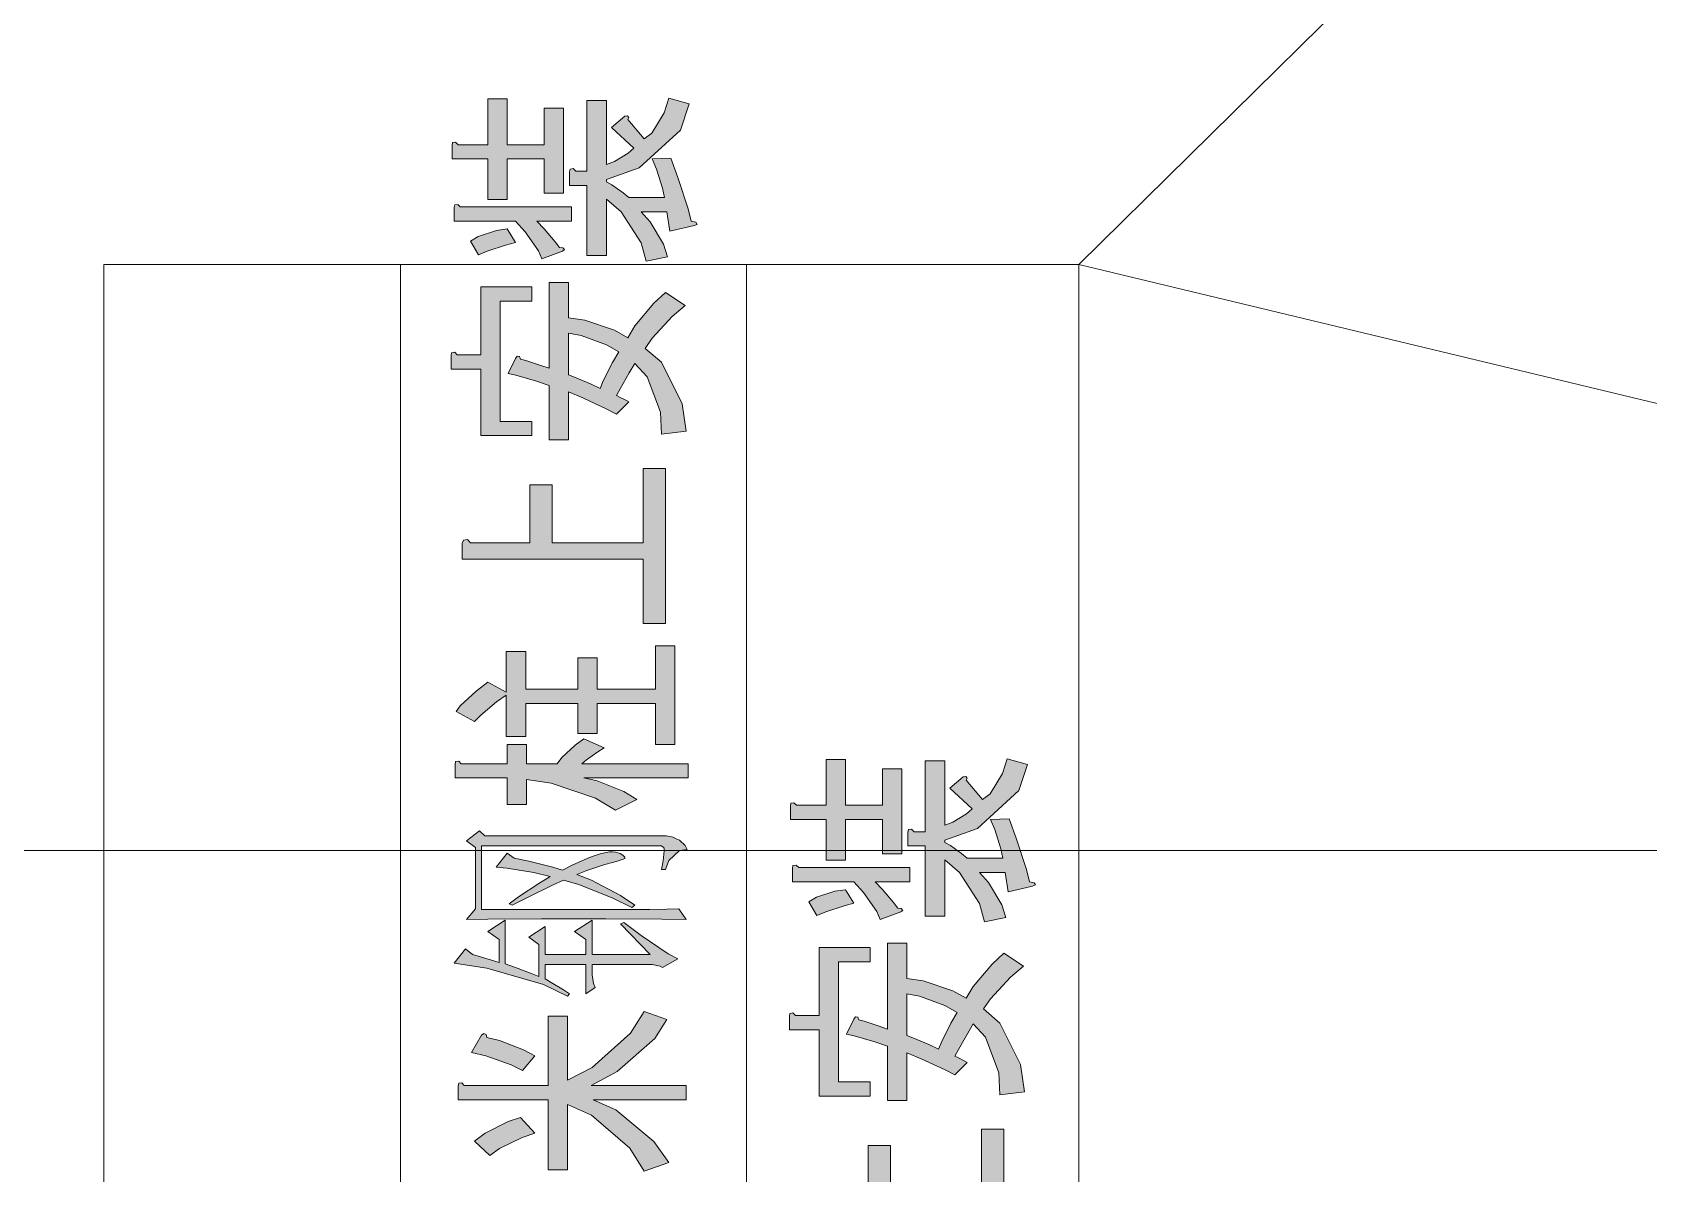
# Model space of a CAD drawing. Header units: millimetres. Extents: x 805 to 6044844, y 120 to 7887884.
# Drawn here: x 5956389 to 5961883, y 7824278 to 7828160 of the extents above; entities that cross this region are included whole.
import ezdxf

# ---------------------------------------------------------------- set-up
doc = ezdxf.new("R2010")
doc.units = ezdxf.units.MM

msp = doc.modelspace()

# ---------------------------------------------------------------- hatches: boundary and pattern name
h = msp.add_hatch(color=0)
h.dxf.hatch_style = 2
h.paths.add_polyline_path([(5957816, 7827775.7), (5957817.6, 7827785.4), (5957827.8, 7827786.5), (5957836.9, 7827777.9), (5957937.3, 7827777.9), (5957937.3, 7827933.5), (5958003.3, 7827933.5), (5958003.3, 7827777.9), (5958128.3, 7827777.9), (5958128.3, 7827902.4), (5958194.3, 7827902.4), (5958194.3, 7827612.6), (5958128.3, 7827612.6), (5958128.3, 7827729.6), (5958003.3, 7827729.6), (5958003.3, 7827591.1), (5957937.3, 7827591.1), (5957937.3, 7827729.6), (5957816, 7827729.6)])
h = msp.add_hatch(color=0)
h.dxf.hatch_style = 2
h.paths.add_polyline_path([(5958559.3, 7827731.7), (5958583.4, 7827666.3), (5958618.3, 7827559.5), (5958628.5, 7827518.1), (5958644.1, 7827514.4), (5958649.4, 7827506.9), (5958638.7, 7827503.6), (5958555.5, 7827483.8), (5958545.3, 7827549.8), (5958458.4, 7827549.8), (5958489.5, 7827515.5), (5958534.6, 7827439.2), (5958548.5, 7827396.3), (5958475.5, 7827381.8), (5958458.4, 7827444.1), (5958390.8, 7827549.8), (5958340.3, 7827593.3), (5958340.3, 7827401.1), (5958274.3, 7827401.1), (5958274.3, 7827639.4), (5958215.3, 7827639.4), (5958215.3, 7827685.6), (5958216.9, 7827695.2), (5958227.6, 7827696.9), (5958236.2, 7827688.3), (5958274.3, 7827688.3), (5958274.3, 7827928.7), (5958340.3, 7827928.7), (5958340.3, 7827710.3), (5958368.2, 7827721), (5958414.9, 7827748.9), (5958434.2, 7827766.1), (5958357.5, 7827836.4), (5958402.6, 7827875.6), (5958411.7, 7827876.6), (5958416.5, 7827870.7), (5958413.3, 7827863.2), (5958468.6, 7827797.7), (5958494.9, 7827817.1), (5958536.7, 7827886.3), (5958552.3, 7827936.2), (5958621.5, 7827916.9), (5958592, 7827827.8), (5958451.4, 7827699), (5958340.3, 7827659.3), (5958340.3, 7827651.8), (5958359.1, 7827641), (5958397.7, 7827614.2), (5958416.5, 7827598.1), (5958538.3, 7827598.1), (5958531.4, 7827629.8), (5958510.4, 7827695.2), (5958496.5, 7827729.6)])
h = msp.add_hatch(color=0)
h.dxf.hatch_style = 2
h.paths.add_polyline_path([(5958180.4, 7827428), (5958192.7, 7827426.9), (5958198.1, 7827421), (5958191.1, 7827416.2), (5958121.3, 7827389.3), (5958109.5, 7827417.2), (5958063.9, 7827481.6), (5958031.2, 7827518.1), (5957822.9, 7827518.1), (5957822.9, 7827564.3), (5957824.6, 7827574), (5957834.8, 7827575), (5957843.3, 7827566.4), (5958222.2, 7827566.4), (5958222.2, 7827518.1), (5958104.2, 7827518.1), (5958128.3, 7827492.4), (5958166.4, 7827447.3)])
h = msp.add_hatch(color=0)
h.dxf.hatch_style = 2
h.paths.add_polyline_path([(5957878.2, 7827450), (5957904.5, 7827465.5), (5957966.8, 7827486.5), (5958003.3, 7827491.3), (5958031.2, 7827445.1), (5957997.9, 7827436.6), (5957935.6, 7827416.2), (5957906.1, 7827403.8)])
h = msp.add_hatch(color=0)
h.dxf.hatch_style = 2
h.paths.add_polyline_path([(5958086.5, 7827294.3), (5958086.5, 7827245.5), (5957979.1, 7827245.5), (5957979.1, 7826837.1), (5958086.5, 7826837.1), (5958086.5, 7826788.8), (5957913.1, 7826788.8), (5957913.1, 7827014.7), (5957812.2, 7827014.7), (5957812.2, 7827060.9), (5957813.8, 7827070.5), (5957824.6, 7827072.2), (5957833.1, 7827063.6), (5957913.1, 7827063.6), (5957913.1, 7827294.3)])
h = msp.add_hatch(color=0)
h.paths.add_polyline_path([(5958031.2, 7827051.2), (5958036.5, 7827058.7), (5958045.1, 7827057.1), (5958048.3, 7827048.5), (5958066.1, 7827043.7), (5958114.4, 7827028.1), (5958145.5, 7827017.4), (5958145.5, 7827308.8), (5958211.5, 7827308.8), (5958211.5, 7827189.7), (5958267.3, 7827181.1), (5958368.2, 7827147.3), (5958413.3, 7827121.5), (5958437.4, 7827161.8), (5958501.8, 7827238.5), (5958541.6, 7827275), (5958607.6, 7827231), (5958564.1, 7827193.4), (5958496.5, 7827120.5), (5958472.3, 7827085), (5958527.6, 7827037.8), (5958597.4, 7826896.7), (5958611.3, 7826803.3), (5958527.6, 7826793.6), (5958524.4, 7826868.8), (5958479.3, 7826989), (5958437.4, 7827034.1), (5958418.1, 7827002.4), (5958387, 7826947.6), (5958375.2, 7826924.6), (5958385.4, 7826919.7), (5958406.3, 7826909), (5958416.5, 7826903.1), (5958375.2, 7826861.8), (5958341.9, 7826878.4), (5958260.3, 7826916.5), (5958211.5, 7826936.9), (5958211.5, 7826774.3), (5958145.5, 7826774.3), (5958145.5, 7826958.9), (5958102.6, 7826973.4), (5958032.8, 7826994.3), (5958007, 7827000.2)])
h.paths.add_polyline_path([(5958382.2, 7827073.2), (5958340.3, 7827097.4), (5958255, 7827129), (5958211.5, 7827136.6), (5958211.5, 7826995.4), (5958232.4, 7826987.9), (5958286.6, 7826964.8), (5958319.4, 7826949.3), (5958329.6, 7826974.5), (5958361.2, 7827036.7)])
h = msp.add_hatch(color=0)
h.dxf.hatch_style = 2
h.paths.add_polyline_path([(5958465.3, 7826368), (5957850.3, 7826368), (5957850.3, 7826421.7), (5957854.1, 7826433.5), (5957868, 7826435.1), (5957878.2, 7826423.8), (5958080, 7826423.8), (5958080, 7826620.8), (5958156.2, 7826620.8), (5958156.2, 7826423.8), (5958465.3, 7826423.8), (5958465.3, 7826676.6), (5958541.6, 7826676.6), (5958541.6, 7826149.1), (5958465.3, 7826149.1)])
h = msp.add_hatch(color=0)
h.dxf.hatch_style = 2
h.paths.add_polyline_path([(5958000, 7825905.9), (5957966.8, 7825882.9), (5957913.1, 7825838.3), (5957892.2, 7825816.3), (5957829.9, 7825850.1), (5957843.3, 7825869.5), (5957897.5, 7825919.4), (5957937.3, 7825950), (5958000, 7825915.6), (5958000, 7826054.6), (5958066.1, 7826054.6), (5958066.1, 7825925.8), (5958243.2, 7825925.8), (5958243.2, 7826032.6), (5958309.2, 7826032.6), (5958309.2, 7825925.8), (5958507.2, 7825925.8), (5958507.2, 7826073.9), (5958572.7, 7826073.9), (5958572.7, 7825738.5), (5958507.2, 7825738.5), (5958507.2, 7825877), (5958309.2, 7825877), (5958309.2, 7825775), (5958243.2, 7825775), (5958243.2, 7825877), (5958066.1, 7825877), (5958066.1, 7825765.3), (5958000, 7825765.3)])
h = msp.add_hatch(color=0)
h.dxf.hatch_style = 2
h.paths.add_polyline_path([(5958371.4, 7825514.7), (5958303.8, 7825555), (5958152.5, 7825607), (5958069.3, 7825619.4), (5958069.3, 7825534), (5958003.3, 7825534), (5958003.3, 7825624.2), (5957826.2, 7825624.2), (5957826.2, 7825670.3), (5957827.8, 7825680), (5957838.5, 7825681.1), (5957847.1, 7825672.5), (5958003.3, 7825672.5), (5958003.3, 7825738.5), (5958069.3, 7825738.5), (5958069.3, 7825672.5), (5958173.4, 7825672.5), (5958189, 7825693.4), (5958234.6, 7825735.8), (5958264.1, 7825757.8), (5958333.3, 7825726.2), (5958310.8, 7825712.7), (5958272.7, 7825685.9), (5958257.1, 7825672.5), (5958618.3, 7825672.5), (5958618.3, 7825624.2), (5958264.1, 7825624.2), (5958309.2, 7825614.5), (5958399.3, 7825578), (5958444.4, 7825551.2)])
h = msp.add_hatch(color=0)
h.dxf.hatch_style = 2
h.paths.add_polyline_path([(5958966.1, 7825528.7), (5958967.7, 7825538.3), (5958977.9, 7825539.9), (5958987, 7825531.3), (5959087.4, 7825531.3), (5959087.4, 7825687), (5959153.4, 7825687), (5959153.4, 7825531.3), (5959278.4, 7825531.3), (5959278.4, 7825655.3), (5959344.4, 7825655.3), (5959344.4, 7825366), (5959278.4, 7825366), (5959278.4, 7825482.5), (5959153.4, 7825482.5), (5959153.4, 7825344), (5959087.4, 7825344), (5959087.4, 7825482.5), (5958966.1, 7825482.5)])
h = msp.add_hatch(color=0)
h.dxf.hatch_style = 2
h.paths.add_polyline_path([(5959709.4, 7825485.2), (5959733.5, 7825419.2), (5959768.4, 7825312.4), (5959778.6, 7825271.1), (5959794.2, 7825267.3), (5959799.5, 7825260.3), (5959789.3, 7825256.6), (5959705.6, 7825237.2), (5959695.4, 7825302.7), (5959608.5, 7825302.7), (5959639.6, 7825268.4), (5959684.7, 7825192.2), (5959698.6, 7825149.8), (5959625.7, 7825134.7), (5959608.5, 7825197), (5959540.9, 7825302.7), (5959490.4, 7825346.2), (5959490.4, 7825154.6), (5959424.4, 7825154.6), (5959424.4, 7825392.9), (5959365.4, 7825392.9), (5959365.4, 7825439), (5959367, 7825448.7), (5959377.7, 7825449.8), (5959386.3, 7825441.2), (5959424.4, 7825441.2), (5959424.4, 7825682.2), (5959490.4, 7825682.2), (5959490.4, 7825463.2), (5959518.3, 7825473.9), (5959565, 7825501.8), (5959584.3, 7825519), (5959507.6, 7825589.3), (5959552.7, 7825628.5), (5959561.8, 7825629.6), (5959566.6, 7825623.7), (5959563.4, 7825616.1), (5959618.7, 7825550.7), (5959645, 7825570), (5959686.8, 7825639.2), (5959702.4, 7825689.1), (5959771.6, 7825669.8), (5959742.1, 7825581.3), (5959601.5, 7825451.9), (5959490.4, 7825412.2), (5959490.4, 7825404.7), (5959509.7, 7825394), (5959547.8, 7825367.1), (5959566.6, 7825351), (5959688.4, 7825351), (5959681.5, 7825382.7), (5959660.5, 7825448.7), (5959646.6, 7825482.5)])
h = msp.add_hatch(color=0)
h.dxf.hatch_style = 2
h.paths.add_polyline_path([(5958611.3, 7825142.8), (5958529.2, 7825143.9), (5958338.7, 7825144.9), (5958229.2, 7825144.9), (5958119.7, 7825144.9), (5957937.3, 7825143.9), (5957864.3, 7825142.8), (5957895.4, 7825179.3), (5957895.4, 7825388.1), (5957864.3, 7825410.1), (5957909.3, 7825444.4), (5957927.1, 7825427.2), (5958531.4, 7825427.2), (5958543.2, 7825427.2), (5958566.8, 7825422.4), (5958578.1, 7825417.6), (5958589.3, 7825412.7), (5958607.6, 7825394.5), (5958614.5, 7825381.1), (5958588.8, 7825377.3), (5958552.3, 7825343.5), (5958541.6, 7825312.9), (5958527.6, 7825312.9), (5958533, 7825341.9), (5958537.3, 7825376.8), (5958536.2, 7825382.1), (5958535.7, 7825387.5), (5958526, 7825393.4), (5958517.4, 7825393.4), (5957916.3, 7825393.4), (5957916.3, 7825176.6), (5958472.3, 7825176.6), (5958487.9, 7825176.6), (5958545.3, 7825178.2), (5958586.6, 7825179.3)])
h = msp.add_hatch(color=0)
h.dxf.hatch_style = 2
h.paths.add_polyline_path([(5958010.2, 7825196.5), (5958041.4, 7825219.5), (5958111.1, 7825265.7), (5958149.2, 7825288.8), (5958093.4, 7825302.2), (5958001.7, 7825317.7), (5957965.2, 7825320.4), (5958003.3, 7825368.7), (5958027.4, 7825351.6), (5958076.3, 7825340.8), (5958157.8, 7825320.4), (5958190.6, 7825310.2), (5958223.8, 7825327.4), (5958277.5, 7825351.6), (5958298.4, 7825359.1), (5958319.4, 7825366.6), (5958350.5, 7825373), (5958361.2, 7825372.5), (5958371.4, 7825372), (5958387, 7825367.7), (5958392.4, 7825363.9), (5958397.7, 7825360.1), (5958402.6, 7825355.3), (5958402.6, 7825350.5), (5958381.6, 7825341.9), (5958361.2, 7825337.1), (5958334.9, 7825330.1), (5958274.3, 7825309.2), (5958239.4, 7825295.7), (5958289.9, 7825276.4), (5958388.6, 7825224.4), (5958437.4, 7825191.6), (5958427.2, 7825184.1), (5958362.8, 7825215.8), (5958246.4, 7825261.9), (5958194.3, 7825276.4), (5958159.4, 7825260.9), (5958072.5, 7825217.9), (5958020.4, 7825191.6)])
h = msp.add_hatch(color=0)
h.dxf.hatch_style = 2
h.paths.add_polyline_path([(5959330.5, 7825180.9), (5959342.8, 7825179.8), (5959348.2, 7825173.9), (5959341.2, 7825169.1), (5959271.4, 7825142.3), (5959259.6, 7825170.2), (5959214, 7825234.6), (5959181.3, 7825271.1), (5958973, 7825271.1), (5958973, 7825317.2), (5958974.7, 7825326.9), (5958984.9, 7825327.9), (5958994, 7825319.9), (5959372.3, 7825319.9), (5959372.3, 7825271.1), (5959254.3, 7825271.1), (5959278.4, 7825245.3), (5959316.5, 7825200.8)])
h = msp.add_hatch(color=0)
h.dxf.hatch_style = 2
h.paths.add_polyline_path([(5959028.3, 7825202.9), (5959054.6, 7825219), (5959116.9, 7825239.4), (5959153.4, 7825244.2), (5959181.3, 7825198.1), (5959148.5, 7825189.5), (5959085.8, 7825169.1), (5959056.2, 7825156.7)])
h = msp.add_hatch(color=0)
h.dxf.hatch_style = 2
h.paths.add_polyline_path([(5958489.5, 7825023.6), (5958388.6, 7825128.3), (5958399.3, 7825133.1), (5958458.4, 7825088), (5958550.1, 7825025.8), (5958583.4, 7825009.2), (5958531.4, 7824979.6), (5958522.8, 7824984.5), (5958496.5, 7824989.8), (5958479.3, 7824989.8), (5958291.5, 7824989.8), (5958291.5, 7824970), (5958291.5, 7824954.4), (5958296.8, 7824924.9), (5958301.7, 7824912), (5958270.5, 7824890), (5958270.5, 7824989.8), (5958132.1, 7824989.8), (5958132.1, 7824941), (5958152.5, 7824928.7), (5958194.3, 7824903.4), (5958215.3, 7824890), (5958208.3, 7824882.5), (5958126.7, 7824921.7), (5957934, 7824977.5), (5957822.9, 7824994.7), (5957861, 7825043), (5957885.7, 7825023.6), (5957904.5, 7825017.7), (5957949.6, 7825004.3), (5957975.9, 7824996.8), (5957975.9, 7825074.6), (5957937.8, 7825101.5), (5957996.8, 7825140.1), (5957996.8, 7824992), (5958031.2, 7824979.6), (5958088.6, 7824958.2), (5958111.1, 7824948.5), (5958111.1, 7825057.5), (5958076.3, 7825082.1), (5958132.1, 7825118.6), (5958132.1, 7825023.6), (5958270.5, 7825023.6), (5958270.5, 7825074.6), (5958232.4, 7825101.5), (5958291.5, 7825140.1), (5958291.5, 7825023.6)])
h = msp.add_hatch(color=0)
h.paths.add_polyline_path([(5959181.3, 7824804.1), (5959186.6, 7824811.7), (5959195.2, 7824810.6), (5959198.5, 7824802), (5959216.2, 7824797.2), (5959264.5, 7824781.1), (5959296.1, 7824770.3), (5959296.1, 7825061.8), (5959362.1, 7825061.8), (5959362.1, 7824942.6), (5959417.4, 7824934.6), (5959518.3, 7824900.2), (5959563.4, 7824875), (5959587.5, 7824914.7), (5959651.9, 7824991.4), (5959691.7, 7825027.9), (5959757.7, 7824983.9), (5959714.2, 7824946.4), (5959646.6, 7824873.4), (5959622.4, 7824838.5), (5959677.7, 7824790.7), (5959747.5, 7824650.1), (5959761.4, 7824556.2), (5959677.7, 7824546.5), (5959674.5, 7824621.7), (5959629.4, 7824742.4), (5959587.5, 7824787.5), (5959568.8, 7824755.8), (5959537.1, 7824701.1), (5959525.3, 7824678), (5959535.5, 7824673.2), (5959556.4, 7824661.9), (5959566.6, 7824656), (5959525.3, 7824614.7), (5959492, 7824631.9), (5959410.4, 7824669.4), (5959362.1, 7824689.8), (5959362.1, 7824527.2), (5959296.1, 7824527.2), (5959296.1, 7824711.8), (5959252.7, 7824726.3), (5959182.9, 7824747.3), (5959157.1, 7824753.2)])
h.paths.add_polyline_path([(5959532.3, 7824826.1), (5959490.4, 7824850.3), (5959405.1, 7824882), (5959362.1, 7824889.5), (5959362.1, 7824748.3), (5959382.5, 7824740.8), (5959436.7, 7824717.7), (5959469.5, 7824702.2), (5959480.2, 7824727.9), (5959511.3, 7824789.7)])
h = msp.add_hatch(color=0)
h.dxf.hatch_style = 2
h.paths.add_polyline_path([(5959237.1, 7825047.3), (5959237.1, 7824999), (5959129.2, 7824999), (5959129.2, 7824590.5), (5959237.1, 7824590.5), (5959237.1, 7824541.7), (5959063.2, 7824541.7), (5959063.2, 7824767.7), (5958962.3, 7824767.7), (5958962.3, 7824813.8), (5958964.5, 7824823.5), (5958974.7, 7824825.1), (5958983.2, 7824816.5), (5959063.2, 7824816.5), (5959063.2, 7825047.3)])
h = msp.add_hatch(color=0)
h.dxf.hatch_style = 2
h.paths.add_polyline_path([(5958611.3, 7824529.9), (5958295.2, 7824529.9), (5958373, 7824495), (5958501.8, 7824387.7), (5958552.3, 7824316.3), (5958468.6, 7824286.8), (5958420.3, 7824364.6), (5958289.9, 7824477.8), (5958208.3, 7824513.3), (5958208.3, 7824291.6), (5958142.3, 7824291.6), (5958142.3, 7824529.9), (5957836.9, 7824529.9), (5957836.9, 7824576.1), (5957838.5, 7824586.3), (5957848.7, 7824587.3), (5957857.3, 7824578.7), (5958142.3, 7824578.7), (5958142.3, 7824814.3), (5958208.3, 7824814.3), (5958208.3, 7824595.9), (5958291.5, 7824639.4), (5958421.9, 7824756.4), (5958468.6, 7824829.4), (5958545.3, 7824802.5), (5958505.1, 7824738.1), (5958376.8, 7824626), (5958288.2, 7824578.7), (5958611.3, 7824578.7)])
h = msp.add_hatch(color=0)
h.dxf.hatch_style = 2
h.paths.add_polyline_path([(5958055.3, 7824629.7), (5958017.2, 7824649), (5957930.3, 7824679.6), (5957882, 7824690.4), (5957916.3, 7824748.9), (5957923.3, 7824754.8), (5957931.9, 7824751.6), (5957934, 7824741.4), (5957977.5, 7824731.7), (5958059.1, 7824700), (5958097.2, 7824678.6)])
h = msp.add_hatch(color=0)
h.dxf.hatch_style = 2
h.paths.add_polyline_path([(5957892.2, 7824389.3), (5957928.7, 7824415.6), (5958007, 7824455.8), (5958048.3, 7824469.3), (5958097.2, 7824415.6), (5958053.7, 7824401.1), (5957977.5, 7824363.5), (5957944.2, 7824340.5)])
h = msp.add_hatch(color=0)
h.dxf.hatch_style = 2
h.paths.add_polyline_path([(5959615.5, 7824121), (5959001, 7824121), (5959001, 7824174.6), (5959004.2, 7824187), (5959018.1, 7824188), (5959028.3, 7824176.8), (5959230.1, 7824176.8), (5959230.1, 7824373.7), (5959306.3, 7824373.7), (5959306.3, 7824176.8), (5959615.5, 7824176.8), (5959615.5, 7824430.1), (5959691.7, 7824430.1), (5959691.7, 7823902.5), (5959615.5, 7823902.5)])

# ---------------------------------------------------------------- linework, layer by layer
at = {"color": 0, "lineweight": 0}
for points in [[(5959946.6, 7827371.1), (5965644, 7832985.8)], [(5957640.5, 7820188.2), (5957640.5, 7827371.1)], [(5958816.9, 7820188.2), (5958816.9, 7827371.1)], [(5959946.6, 7820188.2), (5959946.6, 7827371.1)], [(5965697.7, 7825987.5), (5959946.6, 7827371.1)], [(5992399.6, 7825377.9), (5937904.6, 7825377.9)]]:
    msp.add_lwpolyline(points, dxfattribs=at)
for points in [[(5957816, 7827775.7), (5957817.6, 7827785.4), (5957827.8, 7827786.5), (5957836.9, 7827777.9), (5957937.3, 7827777.9), (5957937.3, 7827933.5), (5958003.3, 7827933.5), (5958003.3, 7827777.9), (5958128.3, 7827777.9), (5958128.3, 7827902.4), (5958194.3, 7827902.4), (5958194.3, 7827612.6), (5958128.3, 7827612.6), (5958128.3, 7827729.6), (5958003.3, 7827729.6), (5958003.3, 7827591.1), (5957937.3, 7827591.1), (5957937.3, 7827729.6), (5957816, 7827729.6)], [(5958559.3, 7827731.7), (5958583.4, 7827666.3), (5958618.3, 7827559.5), (5958628.5, 7827518.1), (5958644.1, 7827514.4), (5958649.4, 7827506.9), (5958638.7, 7827503.6), (5958555.5, 7827483.8), (5958545.3, 7827549.8), (5958458.4, 7827549.8), (5958489.5, 7827515.5), (5958534.6, 7827439.2), (5958548.5, 7827396.3), (5958475.5, 7827381.8), (5958458.4, 7827444.1), (5958390.8, 7827549.8), (5958340.3, 7827593.3), (5958340.3, 7827401.1), (5958274.3, 7827401.1), (5958274.3, 7827639.4), (5958215.3, 7827639.4), (5958215.3, 7827685.6), (5958216.9, 7827695.2), (5958227.6, 7827696.9), (5958236.2, 7827688.3), (5958274.3, 7827688.3), (5958274.3, 7827928.7), (5958340.3, 7827928.7), (5958340.3, 7827710.3), (5958368.2, 7827721), (5958414.9, 7827748.9), (5958434.2, 7827766.1), (5958357.5, 7827836.4), (5958402.6, 7827875.6), (5958411.7, 7827876.6), (5958416.5, 7827870.7), (5958413.3, 7827863.2), (5958468.6, 7827797.7), (5958494.9, 7827817.1), (5958536.7, 7827886.3), (5958552.3, 7827936.2), (5958621.5, 7827916.9), (5958592, 7827827.8), (5958451.4, 7827699), (5958340.3, 7827659.3), (5958340.3, 7827651.8), (5958359.1, 7827641), (5958397.7, 7827614.2), (5958416.5, 7827598.1), (5958538.3, 7827598.1), (5958531.4, 7827629.8), (5958510.4, 7827695.2), (5958496.5, 7827729.6)], [(5958180.4, 7827428), (5958192.7, 7827426.9), (5958198.1, 7827421), (5958191.1, 7827416.2), (5958121.3, 7827389.3), (5958109.5, 7827417.2), (5958063.9, 7827481.6), (5958031.2, 7827518.1), (5957822.9, 7827518.1), (5957822.9, 7827564.3), (5957824.6, 7827574), (5957834.8, 7827575), (5957843.3, 7827566.4), (5958222.2, 7827566.4), (5958222.2, 7827518.1), (5958104.2, 7827518.1), (5958128.3, 7827492.4), (5958166.4, 7827447.3)], [(5957878.2, 7827450), (5957904.5, 7827465.5), (5957966.8, 7827486.5), (5958003.3, 7827491.3), (5958031.2, 7827445.1), (5957997.9, 7827436.6), (5957935.6, 7827416.2), (5957906.1, 7827403.8)], [(5956632.1, 7820188.2), (5956632.1, 7827371.1), (5959946.6, 7827371.1), (5959946.6, 7820188.2)], [(5958086.5, 7827294.3), (5958086.5, 7827245.5), (5957979.1, 7827245.5), (5957979.1, 7826837.1), (5958086.5, 7826837.1), (5958086.5, 7826788.8), (5957913.1, 7826788.8), (5957913.1, 7827014.7), (5957812.2, 7827014.7), (5957812.2, 7827060.9), (5957813.8, 7827070.5), (5957824.6, 7827072.2), (5957833.1, 7827063.6), (5957913.1, 7827063.6), (5957913.1, 7827294.3)], [(5958031.2, 7827051.2), (5958036.5, 7827058.7), (5958045.1, 7827057.1), (5958048.3, 7827048.5), (5958066.1, 7827043.7), (5958114.4, 7827028.1), (5958145.5, 7827017.4), (5958145.5, 7827308.8), (5958211.5, 7827308.8), (5958211.5, 7827189.7), (5958267.3, 7827181.1), (5958368.2, 7827147.3), (5958413.3, 7827121.5), (5958437.4, 7827161.8), (5958501.8, 7827238.5), (5958541.6, 7827275), (5958607.6, 7827231), (5958564.1, 7827193.4), (5958496.5, 7827120.5), (5958472.3, 7827085), (5958527.6, 7827037.8), (5958597.4, 7826896.7), (5958611.3, 7826803.3), (5958527.6, 7826793.6), (5958524.4, 7826868.8), (5958479.3, 7826989), (5958437.4, 7827034.1), (5958418.1, 7827002.4), (5958387, 7826947.6), (5958375.2, 7826924.6), (5958385.4, 7826919.7), (5958406.3, 7826909), (5958416.5, 7826903.1), (5958375.2, 7826861.8), (5958341.9, 7826878.4), (5958260.3, 7826916.5), (5958211.5, 7826936.9), (5958211.5, 7826774.3), (5958145.5, 7826774.3), (5958145.5, 7826958.9), (5958102.6, 7826973.4), (5958032.8, 7826994.3), (5958007, 7827000.2)], [(5958382.2, 7827073.2), (5958340.3, 7827097.4), (5958255, 7827129), (5958211.5, 7827136.6), (5958211.5, 7826995.4), (5958232.4, 7826987.9), (5958286.6, 7826964.8), (5958319.4, 7826949.3), (5958329.6, 7826974.5), (5958361.2, 7827036.7)], [(5958465.3, 7826368), (5957850.3, 7826368), (5957850.3, 7826421.7), (5957854.1, 7826433.5), (5957868, 7826435.1), (5957878.2, 7826423.8), (5958080, 7826423.8), (5958080, 7826620.8), (5958156.2, 7826620.8), (5958156.2, 7826423.8), (5958465.3, 7826423.8), (5958465.3, 7826676.6), (5958541.6, 7826676.6), (5958541.6, 7826149.1), (5958465.3, 7826149.1)], [(5958000, 7825905.9), (5957966.8, 7825882.9), (5957913.1, 7825838.3), (5957892.2, 7825816.3), (5957829.9, 7825850.1), (5957843.3, 7825869.5), (5957897.5, 7825919.4), (5957937.3, 7825950), (5958000, 7825915.6), (5958000, 7826054.6), (5958066.1, 7826054.6), (5958066.1, 7825925.8), (5958243.2, 7825925.8), (5958243.2, 7826032.6), (5958309.2, 7826032.6), (5958309.2, 7825925.8), (5958507.2, 7825925.8), (5958507.2, 7826073.9), (5958572.7, 7826073.9), (5958572.7, 7825738.5), (5958507.2, 7825738.5), (5958507.2, 7825877), (5958309.2, 7825877), (5958309.2, 7825775), (5958243.2, 7825775), (5958243.2, 7825877), (5958066.1, 7825877), (5958066.1, 7825765.3), (5958000, 7825765.3)], [(5958371.4, 7825514.7), (5958303.8, 7825555), (5958152.5, 7825607), (5958069.3, 7825619.4), (5958069.3, 7825534), (5958003.3, 7825534), (5958003.3, 7825624.2), (5957826.2, 7825624.2), (5957826.2, 7825670.3), (5957827.8, 7825680), (5957838.5, 7825681.1), (5957847.1, 7825672.5), (5958003.3, 7825672.5), (5958003.3, 7825738.5), (5958069.3, 7825738.5), (5958069.3, 7825672.5), (5958173.4, 7825672.5), (5958189, 7825693.4), (5958234.6, 7825735.8), (5958264.1, 7825757.8), (5958333.3, 7825726.2), (5958310.8, 7825712.7), (5958272.7, 7825685.9), (5958257.1, 7825672.5), (5958618.3, 7825672.5), (5958618.3, 7825624.2), (5958264.1, 7825624.2), (5958309.2, 7825614.5), (5958399.3, 7825578), (5958444.4, 7825551.2)], [(5958966.1, 7825528.7), (5958967.7, 7825538.3), (5958977.9, 7825539.9), (5958987, 7825531.3), (5959087.4, 7825531.3), (5959087.4, 7825687), (5959153.4, 7825687), (5959153.4, 7825531.3), (5959278.4, 7825531.3), (5959278.4, 7825655.3), (5959344.4, 7825655.3), (5959344.4, 7825366), (5959278.4, 7825366), (5959278.4, 7825482.5), (5959153.4, 7825482.5), (5959153.4, 7825344), (5959087.4, 7825344), (5959087.4, 7825482.5), (5958966.1, 7825482.5)], [(5959709.4, 7825485.2), (5959733.5, 7825419.2), (5959768.4, 7825312.4), (5959778.6, 7825271.1), (5959794.2, 7825267.3), (5959799.5, 7825260.3), (5959789.3, 7825256.6), (5959705.6, 7825237.2), (5959695.4, 7825302.7), (5959608.5, 7825302.7), (5959639.6, 7825268.4), (5959684.7, 7825192.2), (5959698.6, 7825149.8), (5959625.7, 7825134.7), (5959608.5, 7825197), (5959540.9, 7825302.7), (5959490.4, 7825346.2), (5959490.4, 7825154.6), (5959424.4, 7825154.6), (5959424.4, 7825392.9), (5959365.4, 7825392.9), (5959365.4, 7825439), (5959367, 7825448.7), (5959377.7, 7825449.8), (5959386.3, 7825441.2), (5959424.4, 7825441.2), (5959424.4, 7825682.2), (5959490.4, 7825682.2), (5959490.4, 7825463.2), (5959518.3, 7825473.9), (5959565, 7825501.8), (5959584.3, 7825519), (5959507.6, 7825589.3), (5959552.7, 7825628.5), (5959561.8, 7825629.6), (5959566.6, 7825623.7), (5959563.4, 7825616.1), (5959618.7, 7825550.7), (5959645, 7825570), (5959686.8, 7825639.2), (5959702.4, 7825689.1), (5959771.6, 7825669.8), (5959742.1, 7825581.3), (5959601.5, 7825451.9), (5959490.4, 7825412.2), (5959490.4, 7825404.7), (5959509.7, 7825394), (5959547.8, 7825367.1), (5959566.6, 7825351), (5959688.4, 7825351), (5959681.5, 7825382.7), (5959660.5, 7825448.7), (5959646.6, 7825482.5)], [(5958611.3, 7825142.8), (5958529.2, 7825143.9), (5958338.7, 7825144.9), (5958229.2, 7825144.9), (5958119.7, 7825144.9), (5957937.3, 7825143.9), (5957864.3, 7825142.8), (5957895.4, 7825179.3), (5957895.4, 7825388.1), (5957864.3, 7825410.1), (5957909.3, 7825444.4), (5957927.1, 7825427.2), (5958531.4, 7825427.2), (5958543.2, 7825427.2), (5958566.8, 7825422.4), (5958578.1, 7825417.6), (5958589.3, 7825412.7), (5958607.6, 7825394.5), (5958614.5, 7825381.1), (5958588.8, 7825377.3), (5958552.3, 7825343.5), (5958541.6, 7825312.9), (5958527.6, 7825312.9), (5958533, 7825341.9), (5958537.3, 7825376.8), (5958536.2, 7825382.1), (5958535.7, 7825387.5), (5958526, 7825393.4), (5958517.4, 7825393.4), (5957916.3, 7825393.4), (5957916.3, 7825176.6), (5958472.3, 7825176.6), (5958487.9, 7825176.6), (5958545.3, 7825178.2), (5958586.6, 7825179.3)], [(5958010.2, 7825196.5), (5958041.4, 7825219.5), (5958111.1, 7825265.7), (5958149.2, 7825288.8), (5958093.4, 7825302.2), (5958001.7, 7825317.7), (5957965.2, 7825320.4), (5958003.3, 7825368.7), (5958027.4, 7825351.6), (5958076.3, 7825340.8), (5958157.8, 7825320.4), (5958190.6, 7825310.2), (5958223.8, 7825327.4), (5958277.5, 7825351.6), (5958298.4, 7825359.1), (5958319.4, 7825366.6), (5958350.5, 7825373), (5958361.2, 7825372.5), (5958371.4, 7825372), (5958387, 7825367.7), (5958392.4, 7825363.9), (5958397.7, 7825360.1), (5958402.6, 7825355.3), (5958402.6, 7825350.5), (5958381.6, 7825341.9), (5958361.2, 7825337.1), (5958334.9, 7825330.1), (5958274.3, 7825309.2), (5958239.4, 7825295.7), (5958289.9, 7825276.4), (5958388.6, 7825224.4), (5958437.4, 7825191.6), (5958427.2, 7825184.1), (5958362.8, 7825215.8), (5958246.4, 7825261.9), (5958194.3, 7825276.4), (5958159.4, 7825260.9), (5958072.5, 7825217.9), (5958020.4, 7825191.6)], [(5959330.5, 7825180.9), (5959342.8, 7825179.8), (5959348.2, 7825173.9), (5959341.2, 7825169.1), (5959271.4, 7825142.3), (5959259.6, 7825170.2), (5959214, 7825234.6), (5959181.3, 7825271.1), (5958973, 7825271.1), (5958973, 7825317.2), (5958974.7, 7825326.9), (5958984.9, 7825327.9), (5958994, 7825319.9), (5959372.3, 7825319.9), (5959372.3, 7825271.1), (5959254.3, 7825271.1), (5959278.4, 7825245.3), (5959316.5, 7825200.8)], [(5959028.3, 7825202.9), (5959054.6, 7825219), (5959116.9, 7825239.4), (5959153.4, 7825244.2), (5959181.3, 7825198.1), (5959148.5, 7825189.5), (5959085.8, 7825169.1), (5959056.2, 7825156.7)], [(5958489.5, 7825023.6), (5958388.6, 7825128.3), (5958399.3, 7825133.1), (5958458.4, 7825088), (5958550.1, 7825025.8), (5958583.4, 7825009.2), (5958531.4, 7824979.6), (5958522.8, 7824984.5), (5958496.5, 7824989.8), (5958479.3, 7824989.8), (5958291.5, 7824989.8), (5958291.5, 7824970), (5958291.5, 7824954.4), (5958296.8, 7824924.9), (5958301.7, 7824912), (5958270.5, 7824890), (5958270.5, 7824989.8), (5958132.1, 7824989.8), (5958132.1, 7824941), (5958152.5, 7824928.7), (5958194.3, 7824903.4), (5958215.3, 7824890), (5958208.3, 7824882.5), (5958126.7, 7824921.7), (5957934, 7824977.5), (5957822.9, 7824994.7), (5957861, 7825043), (5957885.7, 7825023.6), (5957904.5, 7825017.7), (5957949.6, 7825004.3), (5957975.9, 7824996.8), (5957975.9, 7825074.6), (5957937.8, 7825101.5), (5957996.8, 7825140.1), (5957996.8, 7824992), (5958031.2, 7824979.6), (5958088.6, 7824958.2), (5958111.1, 7824948.5), (5958111.1, 7825057.5), (5958076.3, 7825082.1), (5958132.1, 7825118.6), (5958132.1, 7825023.6), (5958270.5, 7825023.6), (5958270.5, 7825074.6), (5958232.4, 7825101.5), (5958291.5, 7825140.1), (5958291.5, 7825023.6)], [(5959181.3, 7824804.1), (5959186.6, 7824811.7), (5959195.2, 7824810.6), (5959198.5, 7824802), (5959216.2, 7824797.2), (5959264.5, 7824781.1), (5959296.1, 7824770.3), (5959296.1, 7825061.8), (5959362.1, 7825061.8), (5959362.1, 7824942.6), (5959417.4, 7824934.6), (5959518.3, 7824900.2), (5959563.4, 7824875), (5959587.5, 7824914.7), (5959651.9, 7824991.4), (5959691.7, 7825027.9), (5959757.7, 7824983.9), (5959714.2, 7824946.4), (5959646.6, 7824873.4), (5959622.4, 7824838.5), (5959677.7, 7824790.7), (5959747.5, 7824650.1), (5959761.4, 7824556.2), (5959677.7, 7824546.5), (5959674.5, 7824621.7), (5959629.4, 7824742.4), (5959587.5, 7824787.5), (5959568.8, 7824755.8), (5959537.1, 7824701.1), (5959525.3, 7824678), (5959535.5, 7824673.2), (5959556.4, 7824661.9), (5959566.6, 7824656), (5959525.3, 7824614.7), (5959492, 7824631.9), (5959410.4, 7824669.4), (5959362.1, 7824689.8), (5959362.1, 7824527.2), (5959296.1, 7824527.2), (5959296.1, 7824711.8), (5959252.7, 7824726.3), (5959182.9, 7824747.3), (5959157.1, 7824753.2)], [(5959237.1, 7825047.3), (5959237.1, 7824999), (5959129.2, 7824999), (5959129.2, 7824590.5), (5959237.1, 7824590.5), (5959237.1, 7824541.7), (5959063.2, 7824541.7), (5959063.2, 7824767.7), (5958962.3, 7824767.7), (5958962.3, 7824813.8), (5958964.5, 7824823.5), (5958974.7, 7824825.1), (5958983.2, 7824816.5), (5959063.2, 7824816.5), (5959063.2, 7825047.3)], [(5959532.3, 7824826.1), (5959490.4, 7824850.3), (5959405.1, 7824882), (5959362.1, 7824889.5), (5959362.1, 7824748.3), (5959382.5, 7824740.8), (5959436.7, 7824717.7), (5959469.5, 7824702.2), (5959480.2, 7824727.9), (5959511.3, 7824789.7)], [(5958611.3, 7824529.9), (5958295.2, 7824529.9), (5958373, 7824495), (5958501.8, 7824387.7), (5958552.3, 7824316.3), (5958468.6, 7824286.8), (5958420.3, 7824364.6), (5958289.9, 7824477.8), (5958208.3, 7824513.3), (5958208.3, 7824291.6), (5958142.3, 7824291.6), (5958142.3, 7824529.9), (5957836.9, 7824529.9), (5957836.9, 7824576.1), (5957838.5, 7824586.3), (5957848.7, 7824587.3), (5957857.3, 7824578.7), (5958142.3, 7824578.7), (5958142.3, 7824814.3), (5958208.3, 7824814.3), (5958208.3, 7824595.9), (5958291.5, 7824639.4), (5958421.9, 7824756.4), (5958468.6, 7824829.4), (5958545.3, 7824802.5), (5958505.1, 7824738.1), (5958376.8, 7824626), (5958288.2, 7824578.7), (5958611.3, 7824578.7)], [(5958055.3, 7824629.7), (5958017.2, 7824649), (5957930.3, 7824679.6), (5957882, 7824690.4), (5957916.3, 7824748.9), (5957923.3, 7824754.8), (5957931.9, 7824751.6), (5957934, 7824741.4), (5957977.5, 7824731.7), (5958059.1, 7824700), (5958097.2, 7824678.6)], [(5957892.2, 7824389.3), (5957928.7, 7824415.6), (5958007, 7824455.8), (5958048.3, 7824469.3), (5958097.2, 7824415.6), (5958053.7, 7824401.1), (5957977.5, 7824363.5), (5957944.2, 7824340.5)], [(5959615.5, 7824121), (5959001, 7824121), (5959001, 7824174.6), (5959004.2, 7824187), (5959018.1, 7824188), (5959028.3, 7824176.8), (5959230.1, 7824176.8), (5959230.1, 7824373.7), (5959306.3, 7824373.7), (5959306.3, 7824176.8), (5959615.5, 7824176.8), (5959615.5, 7824430.1), (5959691.7, 7824430.1), (5959691.7, 7823902.5), (5959615.5, 7823902.5)]]:
    msp.add_lwpolyline(points, close=True, dxfattribs=at)

doc.saveas('drawing.dxf')
